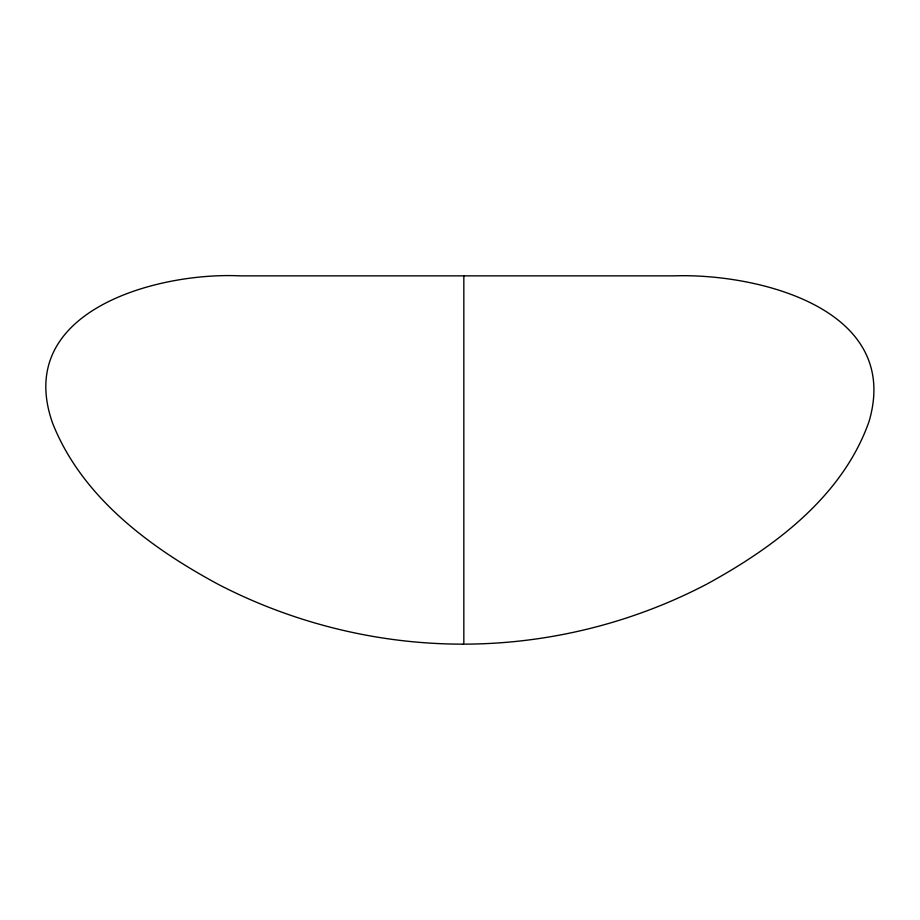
<?xml version="1.0" encoding="UTF-8"?>
<svg xmlns="http://www.w3.org/2000/svg" width="920" height="920" viewBox="0 0 920 920"><rect width="100%" height="100%" fill="white"/><g stroke="black" fill="none" stroke-linecap="round" stroke-linejoin="round"><path stroke-width="1.38" d="M707.192 583.924C774.398 547.124 842.674 496.397 869.055 421.475C902.416 307.74 755.734 272.976 673.923 275.862L240.212 275.862C158.447 271.848 12.719 310.27 52.589 423.142C81.972 497.49 150.523 547.871 218.718 584.591C293.56 623.265 377.625 644.057 461.909 644.138M706.341 584.372L705.916 584.591C631.499 623.357 547.745 644.011 463.829 644.138L463.829 275.862M463.105 644.138L462.507 644.138"/></g></svg>
